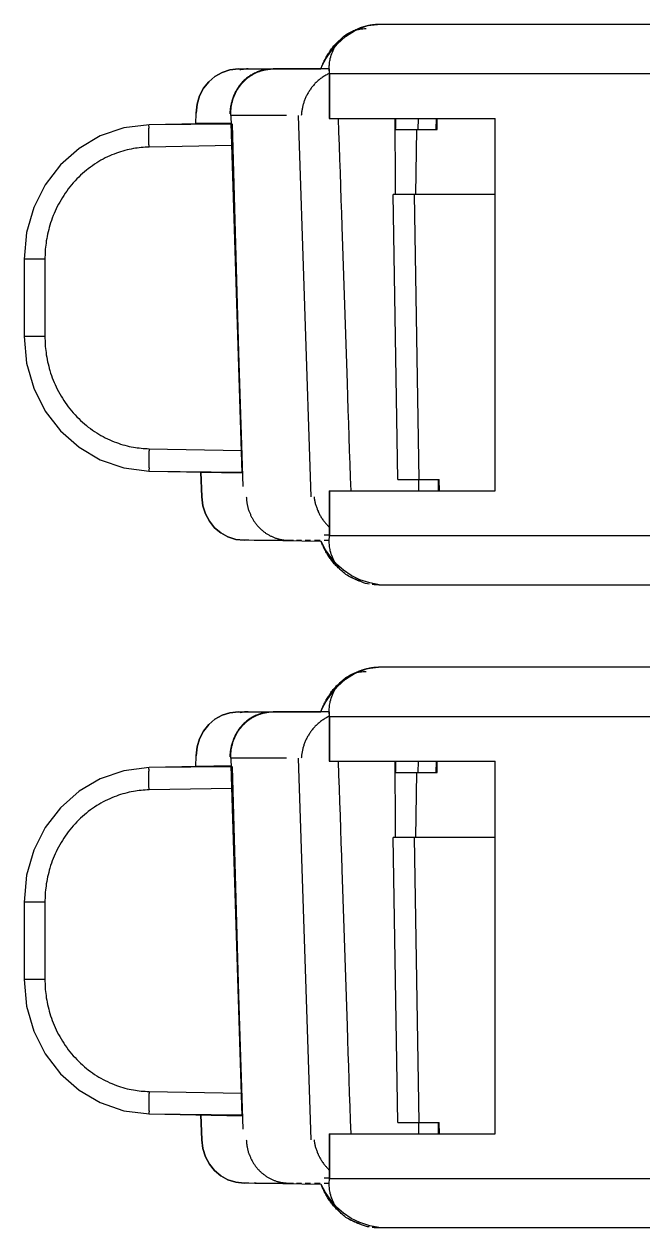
# Model space of a CAD drawing. Header units: metres. Extents: x 0 to 3575, y 0 to 842.
# Drawn here: x 240.24 to 248.7, y 284.52 to 300.96 of the extents above; entities that cross this region are included whole.
import ezdxf

# ---------------------------------------------------------------- set-up
doc = ezdxf.new("R2010")
doc.units = ezdxf.units.M
doc.layers.add('SCHEMATICS', color=7, linetype='Continuous')

msp = doc.modelspace()

# ---------------------------------------------------------------- linework, layer by layer
at = {"layer": 'SCHEMATICS', "color": 7}
for p, q in [((245.115, 300.964), (301.421, 300.964)), ((245.115, 300.964), (301.421, 300.964)), ((243.168, 300.35), (244.296, 300.35)), ((244.409, 300.35), (243.642, 300.35)), ((244.412, 300.288), (244.409, 300.356)), ((244.409, 300.352), (244.409, 299.675)), ((244.412, 300.288), (244.412, 299.675)), ((244.412, 300.288), (256, 300.288)), ((242.587, 299.601), (242.59, 299.748)), ((242.587, 299.601), (242.59, 299.748)), ((243.064, 299.716), (243.228, 294.647)), ((243.827, 299.716), (243.064, 299.716)), ((244.16, 294.504), (243.988, 299.716)), ((243.068, 299.61), (241.947, 299.589)), ((243.087, 299.598), (241.947, 299.589)), ((242.592, 299.603), (242.587, 299.601)), ((243.068, 299.61), (242.592, 299.603)), ((243.221, 294.833), (243.068, 299.61)), ((243.221, 294.843), (243.087, 299.598)), ((244.409, 299.675), (246.675, 299.675)), ((245.317, 299.522), (245.882, 299.522)), ((245.592, 298.634), (245.607, 299.522)), ((245.625, 299.522), (245.627, 299.675)), ((245.87, 299.522), (245.873, 299.675)), ((245.882, 299.522), (245.883, 299.675)), ((246.675, 294.586), (246.675, 299.675)), ((243.076, 299.303), (241.947, 299.282)), ((245.345, 294.74), (245.283, 298.634)), ((246.675, 298.634), (245.283, 298.634)), ((245.638, 294.74), (245.576, 298.634)), ((240.239, 297.75), (240.239, 296.695)), ((240.239, 297.75), (240.239, 296.695)), ((240.524, 297.75), (240.239, 297.75)), ((240.524, 297.75), (240.524, 296.695)), ((240.524, 296.695), (240.239, 296.695)), ((241.947, 295.162), (243.212, 295.139)), ((241.947, 294.857), (243.221, 294.843)), ((241.947, 294.857), (243.221, 294.833)), ((242.667, 294.504), (242.656, 294.843)), ((242.656, 294.843), (243.221, 294.833)), ((242.656, 294.843), (242.667, 294.504)), ((244.409, 294.586), (244.409, 293.972)), ((244.409, 294.586), (246.675, 294.586)), ((244.412, 294.586), (244.412, 293.972)), ((245.345, 294.74), (245.913, 294.74)), ((245.627, 294.74), (245.63, 294.586)), ((245.904, 294.586), (245.902, 294.74)), ((245.916, 294.586), (245.913, 294.74)), ((244.409, 293.979), (244.342, 293.979)), ((244.409, 293.905), (244.412, 293.972)), ((256, 293.972), (244.412, 293.972)), ((244.301, 293.895), (243.245, 293.911)), ((243.311, 293.911), (243.245, 293.911)), ((243.394, 293.911), (243.919, 293.911)), ((243.964, 293.911), (244.032, 293.911)), ((244.079, 293.911), (244.154, 293.911)), ((244.206, 293.911), (244.285, 293.911)), ((244.34, 293.911), (244.409, 293.911)), ((301.421, 293.298), (245.115, 293.298)), ((301.421, 293.298), (245.115, 293.298)), ((245.115, 292.18), (301.421, 292.18)), ((245.115, 292.18), (301.421, 292.18)), ((243.168, 291.567), (244.296, 291.567)), ((244.409, 291.567), (243.642, 291.567)), ((244.412, 291.505), (244.409, 291.572)), ((244.409, 291.568), (244.409, 290.891)), ((244.412, 291.505), (244.412, 290.891)), ((244.412, 291.505), (256, 291.505)), ((242.587, 290.818), (242.59, 290.966)), ((242.587, 290.818), (242.59, 290.966)), ((243.068, 290.827), (241.947, 290.806)), ((243.087, 290.815), (241.947, 290.806)), ((242.592, 290.818), (242.587, 290.818)), ((243.068, 290.827), (242.592, 290.818)), ((243.064, 290.932), (243.228, 285.864)), ((243.827, 290.932), (243.064, 290.932)), ((243.221, 286.049), (243.068, 290.827)), ((243.221, 286.06), (243.087, 290.815)), ((244.16, 285.721), (243.988, 290.932)), ((244.409, 290.891), (246.675, 290.891)), ((245.625, 290.739), (245.627, 290.891)), ((245.87, 290.739), (245.873, 290.891)), ((245.882, 290.739), (245.883, 290.891)), ((246.675, 285.803), (246.675, 290.891)), ((245.317, 290.739), (245.882, 290.739)), ((245.592, 289.849), (245.607, 290.739)), ((243.076, 290.52), (241.947, 290.5)), ((245.345, 285.956), (245.283, 289.849)), ((246.675, 289.849), (245.283, 289.849)), ((245.638, 285.956), (245.576, 289.849)), ((240.239, 288.967), (240.239, 287.912)), ((240.239, 288.967), (240.239, 287.912)), ((240.524, 288.967), (240.239, 288.967)), ((240.524, 288.967), (240.524, 287.912)), ((240.524, 287.912), (240.239, 287.912)), ((241.947, 286.38), (243.212, 286.356)), ((241.947, 286.073), (243.221, 286.06)), ((241.947, 286.073), (243.221, 286.049)), ((242.667, 285.72), (242.656, 286.059)), ((242.656, 286.059), (243.221, 286.049)), ((242.656, 286.059), (242.667, 285.72)), ((245.345, 285.956), (245.913, 285.956)), ((245.627, 285.956), (245.63, 285.803)), ((245.904, 285.803), (245.902, 285.956)), ((245.916, 285.803), (245.913, 285.956)), ((244.409, 285.803), (244.409, 285.188)), ((244.409, 285.803), (246.675, 285.803)), ((244.412, 285.803), (244.412, 285.188)), ((244.301, 285.111), (243.245, 285.128)), ((243.311, 285.128), (243.245, 285.128)), ((243.394, 285.128), (243.919, 285.128)), ((243.964, 285.128), (244.032, 285.128)), ((244.079, 285.128), (244.154, 285.128)), ((244.206, 285.128), (244.285, 285.128)), ((244.34, 285.128), (244.409, 285.128)), ((244.409, 285.195), (244.342, 285.195)), ((244.409, 285.122), (244.412, 285.188)), ((256, 285.188), (244.412, 285.188)), ((301.421, 284.516), (245.115, 284.516)), ((301.421, 284.516), (245.115, 284.516))]:
    msp.add_line(p, q, dxfattribs=at)
for points in [[(244.296, 300.35), (244.318, 300.405), (244.362, 300.488), (244.43, 300.588), (244.52, 300.695), (244.633, 300.796), (244.77, 300.882), (244.93, 300.942), (245.115, 300.964)], [(244.605, 300.793), (244.621, 300.806), (244.638, 300.818), (244.655, 300.829), (244.673, 300.84), (244.692, 300.849), (244.71, 300.858), (244.729, 300.867), (244.749, 300.874)], [(244.728, 300.867), (244.743, 300.874), (244.758, 300.882), (244.774, 300.889), (244.789, 300.896), (244.805, 300.903), (244.82, 300.909), (244.835, 300.915), (244.851, 300.921)], [(244.749, 300.874), (244.768, 300.88), (244.788, 300.886), (244.808, 300.891), (244.829, 300.895), (244.849, 300.898), (244.87, 300.9), (244.891, 300.901), (244.912, 300.902)], [(244.851, 300.921), (244.859, 300.923), (244.868, 300.925), (244.876, 300.928), (244.884, 300.93), (244.892, 300.932), (244.9, 300.935), (244.908, 300.937), (244.916, 300.939)], [(244.916, 300.939), (244.924, 300.941), (244.932, 300.943), (244.941, 300.945), (244.949, 300.947), (244.957, 300.948), (244.965, 300.95), (244.973, 300.952), (244.982, 300.954)], [(244.982, 300.954), (244.99, 300.955), (244.999, 300.955), (245.007, 300.956), (245.015, 300.957), (245.023, 300.958), (245.031, 300.959), (245.039, 300.96), (245.048, 300.961)], [(245.048, 300.961), (245.056, 300.961), (245.064, 300.962), (245.073, 300.963), (245.081, 300.963), (245.089, 300.963), (245.098, 300.963), (245.106, 300.964), (245.115, 300.964)], [(244.422, 300.599), (244.432, 300.613), (244.442, 300.626), (244.452, 300.64), (244.463, 300.653), (244.474, 300.666), (244.486, 300.679), (244.498, 300.692), (244.51, 300.704)], [(244.494, 300.665), (244.505, 300.683), (244.517, 300.7), (244.53, 300.717), (244.544, 300.733), (244.558, 300.749), (244.573, 300.764), (244.589, 300.779), (244.605, 300.793)], [(244.51, 300.704), (244.519, 300.713), (244.528, 300.721), (244.536, 300.73), (244.545, 300.738), (244.554, 300.746), (244.563, 300.754), (244.572, 300.762), (244.581, 300.77)], [(244.349, 300.48), (244.353, 300.487), (244.357, 300.495), (244.361, 300.503), (244.365, 300.51), (244.369, 300.518), (244.373, 300.525), (244.378, 300.533), (244.382, 300.541)], [(244.382, 300.541), (244.387, 300.548), (244.392, 300.555), (244.397, 300.562), (244.402, 300.57), (244.407, 300.577), (244.412, 300.584), (244.417, 300.592), (244.422, 300.599)], [(244.424, 300.494), (244.43, 300.516), (244.436, 300.538), (244.444, 300.56), (244.452, 300.582), (244.461, 300.603), (244.471, 300.624), (244.482, 300.645), (244.494, 300.665)], [(242.59, 299.748), (242.603, 299.87), (242.637, 299.984), (242.691, 300.086), (242.762, 300.175), (242.847, 300.248), (242.945, 300.303), (243.053, 300.338), (243.168, 300.35)], [(243.168, 300.35), (243.053, 300.338), (242.945, 300.303), (242.847, 300.248), (242.762, 300.175), (242.691, 300.086), (242.637, 299.984), (242.603, 299.87), (242.59, 299.748)], [(243.244, 300.347), (243.238, 300.346), (243.231, 300.345), (243.224, 300.344), (243.217, 300.343), (243.21, 300.342), (243.203, 300.341), (243.196, 300.34), (243.189, 300.339)], [(243.3, 300.35), (243.293, 300.35), (243.286, 300.35), (243.279, 300.35), (243.272, 300.349), (243.265, 300.349), (243.258, 300.348), (243.251, 300.348), (243.244, 300.347)], [(243.517, 300.336), (243.522, 300.337), (243.527, 300.338), (243.532, 300.339), (243.537, 300.34), (243.543, 300.341), (243.548, 300.341), (243.553, 300.342), (243.558, 300.343)], [(243.576, 300.347), (243.569, 300.346), (243.562, 300.345), (243.555, 300.344), (243.548, 300.343), (243.542, 300.342), (243.535, 300.341), (243.528, 300.34), (243.521, 300.339)], [(243.558, 300.343), (243.568, 300.345), (243.577, 300.346), (243.586, 300.347), (243.595, 300.348), (243.605, 300.349), (243.614, 300.35), (243.624, 300.35), (243.633, 300.35)], [(244.296, 300.35), (244.299, 300.359), (244.301, 300.367), (244.304, 300.375), (244.307, 300.383), (244.31, 300.391), (244.313, 300.399), (244.316, 300.408), (244.32, 300.416)], [(244.32, 300.416), (244.323, 300.424), (244.327, 300.432), (244.33, 300.44), (244.334, 300.448), (244.338, 300.456), (244.341, 300.464), (244.345, 300.472), (244.349, 300.48)], [(244.409, 300.356), (244.409, 300.373), (244.41, 300.391), (244.411, 300.408), (244.412, 300.425), (244.414, 300.443), (244.417, 300.46), (244.42, 300.477), (244.424, 300.494)], [(243.197, 300.13), (243.204, 300.139), (243.211, 300.147), (243.218, 300.155), (243.225, 300.163), (243.233, 300.171), (243.241, 300.179), (243.249, 300.186), (243.256, 300.194)], [(243.314, 300.249), (243.303, 300.241), (243.291, 300.232), (243.28, 300.223), (243.269, 300.214), (243.259, 300.205), (243.248, 300.195), (243.237, 300.185), (243.226, 300.175)], [(243.256, 300.194), (243.264, 300.202), (243.272, 300.209), (243.28, 300.216), (243.289, 300.223), (243.297, 300.23), (243.306, 300.236), (243.315, 300.243), (243.324, 300.249)], [(243.413, 300.304), (243.401, 300.298), (243.388, 300.292), (243.375, 300.286), (243.362, 300.279), (243.35, 300.272), (243.338, 300.264), (243.326, 300.257), (243.314, 300.249)], [(243.324, 300.249), (243.333, 300.255), (243.341, 300.261), (243.35, 300.266), (243.359, 300.272), (243.369, 300.277), (243.378, 300.282), (243.388, 300.287), (243.397, 300.292)], [(243.397, 300.292), (243.407, 300.297), (243.416, 300.301), (243.426, 300.306), (243.436, 300.31), (243.446, 300.314), (243.455, 300.317), (243.465, 300.321), (243.474, 300.324)], [(243.521, 300.339), (243.507, 300.336), (243.494, 300.332), (243.48, 300.329), (243.467, 300.325), (243.453, 300.32), (243.44, 300.315), (243.427, 300.31), (243.413, 300.304)], [(243.474, 300.324), (243.48, 300.326), (243.486, 300.328), (243.491, 300.329), (243.497, 300.331), (243.502, 300.332), (243.507, 300.334), (243.512, 300.335), (243.517, 300.336)], [(244.303, 300.226), (244.292, 300.218), (244.281, 300.21), (244.271, 300.201), (244.26, 300.192), (244.25, 300.183), (244.239, 300.173), (244.229, 300.164), (244.219, 300.154)], [(244.4, 300.286), (244.387, 300.279), (244.375, 300.272), (244.362, 300.265), (244.35, 300.258), (244.338, 300.25), (244.326, 300.243), (244.314, 300.234), (244.303, 300.226)], [(244.409, 300.289), (244.408, 300.288), (244.407, 300.288), (244.405, 300.287), (244.404, 300.287), (244.403, 300.287), (244.402, 300.287), (244.401, 300.286), (244.4, 300.286)], [(243.155, 300.083), (243.147, 300.071), (243.14, 300.058), (243.132, 300.045), (243.125, 300.032), (243.119, 300.019), (243.113, 300.006), (243.107, 299.993), (243.101, 299.979)], [(243.109, 299.977), (243.114, 299.988), (243.118, 299.998), (243.123, 300.008), (243.127, 300.018), (243.132, 300.028), (243.137, 300.037), (243.142, 300.047), (243.147, 300.056)], [(243.147, 300.056), (243.153, 300.066), (243.159, 300.076), (243.165, 300.085), (243.171, 300.094), (243.177, 300.103), (243.184, 300.112), (243.19, 300.121), (243.197, 300.13)], [(243.226, 300.175), (243.217, 300.165), (243.208, 300.154), (243.198, 300.142), (243.189, 300.131), (243.18, 300.119), (243.171, 300.107), (243.163, 300.095), (243.155, 300.083)], [(244.154, 300.075), (244.147, 300.065), (244.14, 300.055), (244.133, 300.044), (244.127, 300.033), (244.12, 300.022), (244.114, 300.011), (244.107, 300), (244.101, 299.989)], [(244.219, 300.154), (244.211, 300.145), (244.202, 300.136), (244.194, 300.126), (244.186, 300.116), (244.178, 300.106), (244.169, 300.096), (244.162, 300.086), (244.154, 300.075)], [(243.068, 299.865), (243.066, 299.857), (243.064, 299.85), (243.062, 299.842), (243.061, 299.834), (243.06, 299.827), (243.058, 299.819), (243.057, 299.811), (243.057, 299.803)], [(243.067, 299.804), (243.068, 299.816), (243.069, 299.827), (243.071, 299.838), (243.073, 299.849), (243.075, 299.86), (243.077, 299.871), (243.08, 299.882), (243.082, 299.892)], [(243.101, 299.979), (243.096, 299.965), (243.091, 299.951), (243.086, 299.937), (243.082, 299.923), (243.077, 299.909), (243.074, 299.894), (243.07, 299.88), (243.068, 299.865)], [(243.082, 299.892), (243.085, 299.903), (243.088, 299.914), (243.091, 299.925), (243.094, 299.935), (243.098, 299.946), (243.102, 299.957), (243.105, 299.967), (243.109, 299.977)], [(244.064, 299.899), (244.06, 299.888), (244.056, 299.877), (244.052, 299.865), (244.049, 299.854), (244.047, 299.842), (244.044, 299.831), (244.042, 299.819), (244.04, 299.807)], [(244.101, 299.989), (244.096, 299.978), (244.091, 299.968), (244.086, 299.957), (244.081, 299.945), (244.076, 299.934), (244.072, 299.922), (244.068, 299.911), (244.064, 299.899)], [(243.057, 299.803), (243.055, 299.795), (243.054, 299.787), (243.054, 299.778), (243.053, 299.77), (243.052, 299.762), (243.052, 299.753), (243.052, 299.745), (243.052, 299.736)], [(243.064, 299.716), (243.063, 299.727), (243.063, 299.738), (243.063, 299.749), (243.064, 299.76), (243.064, 299.771), (243.065, 299.782), (243.065, 299.793), (243.067, 299.804)], [(244.04, 299.807), (244.038, 299.796), (244.036, 299.785), (244.034, 299.774), (244.032, 299.762), (244.031, 299.751), (244.03, 299.739), (244.028, 299.728), (244.027, 299.716)], [(241.947, 299.589), (241.601, 299.547), (241.28, 299.436), (240.99, 299.265), (240.737, 299.04), (240.529, 298.769), (240.372, 298.459), (240.273, 298.117), (240.239, 297.75)], [(241.947, 299.589), (241.601, 299.547), (241.28, 299.436), (240.99, 299.265), (240.737, 299.04), (240.529, 298.769), (240.372, 298.459), (240.273, 298.117), (240.239, 297.75)], [(241.945, 299.574), (241.944, 299.577), (241.944, 299.58), (241.943, 299.582), (241.943, 299.584), (241.944, 299.586), (241.944, 299.588), (241.945, 299.589), (241.947, 299.589)], [(241.945, 299.464), (241.944, 299.472), (241.944, 299.481), (241.944, 299.49), (241.944, 299.498), (241.944, 299.507), (241.944, 299.515), (241.944, 299.523), (241.945, 299.531)], [(241.945, 299.531), (241.946, 299.536), (241.946, 299.541), (241.947, 299.545), (241.947, 299.55), (241.947, 299.555), (241.947, 299.561), (241.946, 299.567), (241.945, 299.574)], [(244.587, 298.194), (244.58, 298.379), (244.573, 298.564), (244.567, 298.749), (244.561, 298.934), (244.554, 299.12), (244.548, 299.305), (244.542, 299.49), (244.536, 299.675)], [(245.31, 299.522), (245.31, 299.542), (245.31, 299.561), (245.31, 299.58), (245.31, 299.599), (245.309, 299.618), (245.309, 299.638), (245.309, 299.657), (245.309, 299.675)], [(245.31, 299.492), (245.31, 299.496), (245.31, 299.5), (245.31, 299.503), (245.31, 299.507), (245.31, 299.511), (245.31, 299.515), (245.31, 299.518), (245.31, 299.522)], [(245.317, 299.522), (245.318, 299.542), (245.318, 299.561), (245.319, 299.58), (245.319, 299.599), (245.32, 299.618), (245.32, 299.638), (245.32, 299.657), (245.32, 299.675)], [(241.945, 299.378), (241.945, 299.389), (241.945, 299.399), (241.945, 299.409), (241.945, 299.42), (241.945, 299.43), (241.945, 299.441), (241.945, 299.452), (241.945, 299.464)], [(241.947, 299.282), (241.947, 299.294), (241.947, 299.306), (241.946, 299.318), (241.946, 299.33), (241.946, 299.342), (241.945, 299.354), (241.945, 299.366), (241.945, 299.378)], [(245.315, 298.634), (245.315, 298.741), (245.315, 298.848), (245.314, 298.955), (245.313, 299.063), (245.313, 299.17), (245.312, 299.277), (245.311, 299.385), (245.31, 299.492)], [(241.5, 299.2), (241.47, 299.188), (241.439, 299.176), (241.409, 299.163), (241.379, 299.149), (241.349, 299.134), (241.32, 299.119), (241.29, 299.103), (241.261, 299.087)], [(241.733, 299.262), (241.704, 299.256), (241.675, 299.25), (241.646, 299.244), (241.617, 299.236), (241.587, 299.228), (241.558, 299.219), (241.529, 299.21), (241.5, 299.2)], [(241.947, 299.282), (241.92, 299.282), (241.893, 299.281), (241.866, 299.279), (241.84, 299.276), (241.813, 299.274), (241.786, 299.27), (241.76, 299.266), (241.733, 299.262)], [(241.261, 299.087), (241.232, 299.068), (241.203, 299.049), (241.174, 299.029), (241.145, 299.009), (241.117, 298.988), (241.09, 298.966), (241.063, 298.944), (241.037, 298.922)], [(241.037, 298.922), (241.011, 298.897), (240.985, 298.872), (240.96, 298.847), (240.935, 298.821), (240.911, 298.794), (240.888, 298.767), (240.865, 298.739), (240.843, 298.711)], [(240.843, 298.711), (240.822, 298.682), (240.802, 298.653), (240.782, 298.623), (240.763, 298.593), (240.744, 298.563), (240.726, 298.532), (240.709, 298.501), (240.693, 298.47)], [(240.693, 298.47), (240.678, 298.439), (240.664, 298.408), (240.65, 298.377), (240.637, 298.346), (240.625, 298.314), (240.613, 298.282), (240.602, 298.249), (240.592, 298.217)], [(240.592, 298.217), (240.583, 298.186), (240.575, 298.156), (240.567, 298.125), (240.56, 298.094), (240.554, 298.063), (240.548, 298.032), (240.543, 298.001), (240.539, 297.97)], [(244.658, 296.058), (244.648, 296.325), (244.639, 296.592), (244.63, 296.859), (244.622, 297.126), (244.613, 297.393), (244.604, 297.66), (244.595, 297.927), (244.587, 298.194)], [(240.539, 297.97), (240.535, 297.943), (240.532, 297.915), (240.529, 297.888), (240.527, 297.86), (240.526, 297.833), (240.525, 297.805), (240.524, 297.778), (240.524, 297.75)], [(240.239, 296.695), (240.273, 296.329), (240.372, 295.987), (240.529, 295.677), (240.737, 295.406), (240.99, 295.181), (241.28, 295.01), (241.601, 294.899), (241.947, 294.857)], [(240.239, 296.695), (240.273, 296.329), (240.372, 295.987), (240.529, 295.677), (240.737, 295.406), (240.99, 295.181), (241.28, 295.01), (241.601, 294.899), (241.947, 294.857)], [(240.524, 296.695), (240.524, 296.667), (240.525, 296.64), (240.526, 296.612), (240.527, 296.585), (240.529, 296.557), (240.532, 296.53), (240.535, 296.502), (240.539, 296.475)], [(240.539, 296.475), (240.543, 296.443), (240.548, 296.412), (240.554, 296.381), (240.56, 296.35), (240.567, 296.32), (240.575, 296.289), (240.583, 296.259), (240.592, 296.229)], [(240.592, 296.229), (240.602, 296.196), (240.613, 296.164), (240.625, 296.131), (240.637, 296.099), (240.65, 296.068), (240.664, 296.037), (240.678, 296.006), (240.693, 295.975)], [(240.693, 295.975), (240.709, 295.943), (240.726, 295.912), (240.744, 295.882), (240.763, 295.851), (240.782, 295.821), (240.802, 295.792), (240.822, 295.763), (240.843, 295.734)], [(244.707, 294.586), (244.7, 294.77), (244.694, 294.954), (244.688, 295.138), (244.682, 295.322), (244.676, 295.506), (244.67, 295.69), (244.664, 295.874), (244.658, 296.058)], [(240.843, 295.734), (240.865, 295.706), (240.888, 295.678), (240.911, 295.651), (240.935, 295.625), (240.96, 295.599), (240.985, 295.574), (241.011, 295.549), (241.037, 295.525)], [(241.037, 295.525), (241.063, 295.502), (241.09, 295.479), (241.117, 295.458), (241.145, 295.437), (241.174, 295.416), (241.203, 295.397), (241.232, 295.377), (241.261, 295.359)], [(241.261, 295.359), (241.29, 295.343), (241.32, 295.327), (241.349, 295.312), (241.379, 295.297), (241.409, 295.283), (241.439, 295.27), (241.47, 295.258), (241.5, 295.246)], [(241.5, 295.246), (241.529, 295.236), (241.558, 295.226), (241.587, 295.217), (241.617, 295.209), (241.646, 295.201), (241.675, 295.194), (241.704, 295.188), (241.733, 295.182)], [(241.733, 295.182), (241.76, 295.178), (241.786, 295.175), (241.813, 295.172), (241.84, 295.169), (241.866, 295.166), (241.893, 295.165), (241.92, 295.163), (241.947, 295.162)], [(241.947, 295.162), (241.947, 295.15), (241.947, 295.138), (241.946, 295.126), (241.946, 295.115), (241.946, 295.103), (241.945, 295.091), (241.945, 295.079), (241.945, 295.068)], [(241.945, 294.982), (241.944, 294.974), (241.944, 294.965), (241.944, 294.956), (241.944, 294.947), (241.944, 294.938), (241.944, 294.93), (241.944, 294.922), (241.945, 294.914)], [(241.945, 295.068), (241.945, 295.057), (241.945, 295.046), (241.945, 295.036), (241.945, 295.025), (241.945, 295.015), (241.945, 295.004), (241.945, 294.993), (241.945, 294.982)], [(241.945, 294.914), (241.946, 294.91), (241.946, 294.905), (241.947, 294.9), (241.947, 294.895), (241.947, 294.89), (241.947, 294.885), (241.946, 294.878), (241.945, 294.872)], [(241.945, 294.872), (241.944, 294.869), (241.944, 294.866), (241.943, 294.864), (241.943, 294.861), (241.944, 294.86), (241.944, 294.858), (241.945, 294.857), (241.947, 294.857)], [(243.245, 293.911), (243.131, 293.923), (243.025, 293.957), (242.928, 294.011), (242.843, 294.083), (242.772, 294.171), (242.718, 294.272), (242.682, 294.383), (242.667, 294.504)], [(242.667, 294.504), (242.682, 294.383), (242.718, 294.272), (242.772, 294.171), (242.843, 294.083), (242.928, 294.011), (243.025, 293.957), (243.131, 293.923), (243.245, 293.911)], [(243.276, 294.504), (243.277, 294.493), (243.277, 294.482), (243.278, 294.472), (243.279, 294.461), (243.28, 294.45), (243.281, 294.44), (243.283, 294.429), (243.285, 294.419)], [(244.202, 294.504), (244.204, 294.492), (244.205, 294.48), (244.207, 294.468), (244.209, 294.457), (244.212, 294.445), (244.214, 294.434), (244.216, 294.423), (244.219, 294.412)], [(243.285, 294.419), (243.287, 294.408), (243.289, 294.397), (243.292, 294.387), (243.294, 294.376), (243.296, 294.366), (243.299, 294.356), (243.301, 294.346), (243.303, 294.336)], [(243.303, 294.336), (243.307, 294.325), (243.311, 294.315), (243.315, 294.305), (243.319, 294.295), (243.323, 294.285), (243.327, 294.275), (243.331, 294.266), (243.335, 294.256)], [(243.335, 294.256), (243.34, 294.246), (243.344, 294.236), (243.349, 294.227), (243.354, 294.218), (243.359, 294.209), (243.364, 294.2), (243.37, 294.191), (243.375, 294.182)], [(244.219, 294.412), (244.222, 294.4), (244.226, 294.389), (244.23, 294.377), (244.234, 294.366), (244.238, 294.354), (244.242, 294.343), (244.246, 294.332), (244.251, 294.321)], [(244.251, 294.321), (244.256, 294.31), (244.26, 294.299), (244.265, 294.287), (244.271, 294.276), (244.276, 294.265), (244.282, 294.255), (244.288, 294.244), (244.295, 294.234)], [(243.375, 294.182), (243.381, 294.173), (243.386, 294.164), (243.392, 294.156), (243.398, 294.147), (243.405, 294.139), (243.411, 294.131), (243.418, 294.122), (243.424, 294.114)], [(243.424, 294.114), (243.431, 294.106), (243.438, 294.099), (243.445, 294.091), (243.453, 294.084), (243.46, 294.076), (243.468, 294.069), (243.475, 294.061), (243.483, 294.054)], [(244.295, 294.234), (244.301, 294.223), (244.308, 294.213), (244.314, 294.203), (244.322, 294.192), (244.329, 294.182), (244.336, 294.172), (244.344, 294.163), (244.352, 294.153)], [(244.352, 294.153), (244.359, 294.145), (244.365, 294.137), (244.372, 294.13), (244.379, 294.122), (244.386, 294.114), (244.393, 294.107), (244.4, 294.1), (244.408, 294.093)], [(243.483, 294.054), (243.492, 294.047), (243.5, 294.041), (243.508, 294.034), (243.516, 294.028), (243.524, 294.022), (243.532, 294.016), (243.54, 294.01), (243.548, 294.005)], [(243.548, 294.005), (243.557, 293.999), (243.566, 293.994), (243.575, 293.988), (243.584, 293.983), (243.593, 293.978), (243.602, 293.973), (243.611, 293.969), (243.62, 293.965)], [(243.62, 293.965), (243.629, 293.961), (243.638, 293.956), (243.648, 293.952), (243.657, 293.948), (243.667, 293.944), (243.677, 293.941), (243.686, 293.938), (243.696, 293.935)], [(243.696, 293.935), (243.706, 293.932), (243.715, 293.93), (243.725, 293.927), (243.735, 293.925), (243.745, 293.923), (243.755, 293.921), (243.765, 293.919), (243.775, 293.917)], [(243.384, 293.914), (243.388, 293.914), (243.392, 293.913), (243.396, 293.913), (243.399, 293.913), (243.403, 293.913), (243.407, 293.913), (243.41, 293.912), (243.414, 293.912)], [(243.414, 293.912), (243.418, 293.912), (243.422, 293.912), (243.426, 293.912), (243.429, 293.912), (243.433, 293.911), (243.437, 293.911), (243.441, 293.911), (243.444, 293.911)], [(243.775, 293.917), (243.785, 293.916), (243.795, 293.914), (243.805, 293.913), (243.815, 293.913), (243.825, 293.912), (243.834, 293.911), (243.844, 293.911), (243.854, 293.911)], [(245.115, 293.298), (244.963, 293.328), (244.828, 293.372), (244.708, 293.43), (244.602, 293.501), (244.51, 293.584), (244.429, 293.678), (244.36, 293.782), (244.301, 293.895)], [(244.341, 293.796), (244.336, 293.808), (244.33, 293.82), (244.325, 293.833), (244.319, 293.845), (244.314, 293.857), (244.309, 293.87), (244.305, 293.882), (244.301, 293.895)], [(244.405, 293.688), (244.396, 293.701), (244.387, 293.714), (244.379, 293.728), (244.371, 293.741), (244.363, 293.755), (244.356, 293.769), (244.348, 293.783), (244.341, 293.796)], [(244.424, 293.768), (244.42, 293.785), (244.417, 293.802), (244.414, 293.819), (244.412, 293.836), (244.411, 293.853), (244.41, 293.871), (244.409, 293.888), (244.409, 293.905)], [(244.494, 293.597), (244.482, 293.617), (244.471, 293.637), (244.461, 293.658), (244.452, 293.679), (244.444, 293.701), (244.436, 293.723), (244.43, 293.745), (244.424, 293.768)], [(244.478, 293.591), (244.468, 293.603), (244.458, 293.615), (244.449, 293.627), (244.439, 293.639), (244.431, 293.651), (244.422, 293.663), (244.413, 293.676), (244.405, 293.688)], [(244.605, 293.469), (244.589, 293.483), (244.573, 293.498), (244.558, 293.513), (244.544, 293.529), (244.53, 293.545), (244.517, 293.562), (244.505, 293.579), (244.494, 293.597)], [(244.565, 293.505), (244.554, 293.515), (244.543, 293.525), (244.532, 293.536), (244.521, 293.546), (244.51, 293.557), (244.499, 293.568), (244.488, 293.58), (244.478, 293.591)], [(244.582, 293.49), (244.58, 293.492), (244.578, 293.494), (244.576, 293.496), (244.574, 293.498), (244.571, 293.5), (244.569, 293.502), (244.567, 293.504), (244.565, 293.505)], [(244.749, 293.386), (244.729, 293.394), (244.71, 293.402), (244.692, 293.411), (244.673, 293.421), (244.655, 293.432), (244.638, 293.444), (244.621, 293.456), (244.605, 293.469)], [(244.769, 293.375), (244.76, 293.379), (244.751, 293.383), (244.742, 293.387), (244.733, 293.391), (244.725, 293.396), (244.716, 293.4), (244.708, 293.405), (244.7, 293.409)], [(244.954, 293.313), (244.931, 293.315), (244.906, 293.322), (244.878, 293.331), (244.85, 293.343), (244.822, 293.355), (244.795, 293.368), (244.77, 293.378), (244.749, 293.386)], [(244.823, 293.351), (244.816, 293.354), (244.809, 293.357), (244.802, 293.36), (244.796, 293.363), (244.789, 293.366), (244.782, 293.369), (244.775, 293.372), (244.769, 293.375)], [(245.115, 293.298), (245.1, 293.299), (245.085, 293.299), (245.071, 293.3), (245.056, 293.3), (245.041, 293.302), (245.027, 293.303), (245.012, 293.305), (244.998, 293.306)], [(244.296, 291.567), (244.318, 291.622), (244.362, 291.705), (244.43, 291.805), (244.52, 291.912), (244.633, 292.013), (244.77, 292.099), (244.93, 292.158), (245.115, 292.18)], [(244.728, 292.084), (244.743, 292.091), (244.758, 292.099), (244.774, 292.106), (244.789, 292.113), (244.805, 292.119), (244.82, 292.126), (244.835, 292.131), (244.851, 292.137)], [(244.749, 292.091), (244.768, 292.097), (244.788, 292.103), (244.808, 292.108), (244.829, 292.112), (244.849, 292.115), (244.87, 292.117), (244.891, 292.118), (244.912, 292.119)], [(244.851, 292.137), (244.859, 292.139), (244.868, 292.142), (244.876, 292.144), (244.884, 292.147), (244.892, 292.149), (244.9, 292.151), (244.908, 292.153), (244.916, 292.155)], [(244.916, 292.155), (244.924, 292.157), (244.932, 292.159), (244.941, 292.161), (244.949, 292.163), (244.957, 292.165), (244.965, 292.167), (244.973, 292.168), (244.982, 292.17)], [(244.982, 292.17), (244.99, 292.171), (244.999, 292.172), (245.007, 292.173), (245.015, 292.174), (245.023, 292.175), (245.031, 292.176), (245.039, 292.177), (245.048, 292.178)], [(245.048, 292.178), (245.056, 292.178), (245.064, 292.179), (245.073, 292.179), (245.081, 292.179), (245.089, 292.18), (245.098, 292.18), (245.106, 292.18), (245.115, 292.18)], [(244.494, 291.881), (244.505, 291.899), (244.517, 291.916), (244.53, 291.933), (244.544, 291.95), (244.558, 291.966), (244.573, 291.981), (244.589, 291.996), (244.605, 292.01)], [(244.51, 291.921), (244.519, 291.93), (244.528, 291.938), (244.536, 291.946), (244.545, 291.955), (244.554, 291.963), (244.563, 291.97), (244.572, 291.978), (244.581, 291.986)], [(244.605, 292.01), (244.621, 292.023), (244.638, 292.034), (244.655, 292.046), (244.673, 292.056), (244.692, 292.066), (244.71, 292.075), (244.729, 292.084), (244.749, 292.091)], [(244.382, 291.757), (244.387, 291.764), (244.392, 291.772), (244.397, 291.779), (244.402, 291.787), (244.407, 291.794), (244.412, 291.801), (244.417, 291.808), (244.422, 291.815)], [(244.422, 291.815), (244.432, 291.829), (244.442, 291.843), (244.452, 291.857), (244.463, 291.87), (244.474, 291.883), (244.486, 291.896), (244.498, 291.909), (244.51, 291.921)], [(244.424, 291.71), (244.43, 291.733), (244.436, 291.755), (244.444, 291.777), (244.452, 291.799), (244.461, 291.82), (244.471, 291.841), (244.482, 291.861), (244.494, 291.881)], [(244.296, 291.567), (244.299, 291.575), (244.301, 291.584), (244.304, 291.592), (244.307, 291.6), (244.31, 291.608), (244.313, 291.616), (244.316, 291.625), (244.32, 291.633)], [(244.32, 291.633), (244.323, 291.641), (244.327, 291.649), (244.33, 291.657), (244.334, 291.665), (244.338, 291.673), (244.341, 291.681), (244.345, 291.689), (244.349, 291.696)], [(244.349, 291.696), (244.353, 291.704), (244.357, 291.712), (244.361, 291.719), (244.365, 291.727), (244.369, 291.735), (244.373, 291.742), (244.378, 291.75), (244.382, 291.757)], [(244.409, 291.572), (244.409, 291.59), (244.41, 291.607), (244.411, 291.625), (244.412, 291.642), (244.414, 291.66), (244.417, 291.677), (244.42, 291.694), (244.424, 291.71)], [(242.59, 290.966), (242.603, 291.087), (242.637, 291.2), (242.691, 291.303), (242.762, 291.392), (242.847, 291.465), (242.945, 291.52), (243.053, 291.555), (243.168, 291.567)], [(243.168, 291.567), (243.053, 291.555), (242.945, 291.52), (242.847, 291.465), (242.762, 291.392), (242.691, 291.303), (242.637, 291.2), (242.603, 291.087), (242.59, 290.966)], [(243.244, 291.564), (243.238, 291.563), (243.231, 291.562), (243.224, 291.561), (243.217, 291.56), (243.21, 291.559), (243.203, 291.557), (243.196, 291.556), (243.189, 291.554)], [(243.314, 291.466), (243.303, 291.457), (243.291, 291.449), (243.28, 291.44), (243.269, 291.43), (243.259, 291.421), (243.248, 291.411), (243.237, 291.401), (243.226, 291.39)], [(243.3, 291.567), (243.293, 291.567), (243.286, 291.567), (243.279, 291.567), (243.272, 291.566), (243.265, 291.566), (243.258, 291.565), (243.251, 291.565), (243.244, 291.564)], [(243.256, 291.41), (243.264, 291.418), (243.272, 291.425), (243.28, 291.432), (243.289, 291.439), (243.297, 291.446), (243.306, 291.452), (243.315, 291.459), (243.324, 291.465)], [(243.413, 291.521), (243.401, 291.515), (243.388, 291.509), (243.375, 291.502), (243.362, 291.496), (243.35, 291.489), (243.338, 291.481), (243.326, 291.474), (243.314, 291.466)], [(243.324, 291.465), (243.333, 291.471), (243.341, 291.477), (243.35, 291.483), (243.359, 291.489), (243.369, 291.494), (243.378, 291.5), (243.388, 291.505), (243.397, 291.509)], [(243.397, 291.509), (243.407, 291.514), (243.416, 291.518), (243.426, 291.522), (243.436, 291.527), (243.446, 291.531), (243.455, 291.534), (243.465, 291.537), (243.474, 291.54)], [(243.521, 291.554), (243.507, 291.552), (243.494, 291.549), (243.48, 291.545), (243.467, 291.541), (243.453, 291.537), (243.44, 291.532), (243.427, 291.527), (243.413, 291.521)], [(243.474, 291.54), (243.48, 291.542), (243.486, 291.544), (243.491, 291.546), (243.497, 291.548), (243.502, 291.549), (243.507, 291.55), (243.512, 291.552), (243.517, 291.553)], [(243.517, 291.553), (243.522, 291.554), (243.527, 291.555), (243.532, 291.555), (243.537, 291.556), (243.543, 291.557), (243.548, 291.558), (243.553, 291.559), (243.558, 291.56)], [(243.576, 291.564), (243.569, 291.563), (243.562, 291.562), (243.555, 291.561), (243.548, 291.56), (243.542, 291.559), (243.535, 291.557), (243.528, 291.556), (243.521, 291.554)], [(243.558, 291.56), (243.568, 291.562), (243.577, 291.563), (243.586, 291.564), (243.595, 291.565), (243.605, 291.565), (243.614, 291.566), (243.624, 291.566), (243.633, 291.566)], [(244.4, 291.502), (244.387, 291.496), (244.375, 291.489), (244.362, 291.482), (244.35, 291.475), (244.338, 291.467), (244.326, 291.459), (244.314, 291.451), (244.303, 291.442)], [(244.409, 291.505), (244.408, 291.505), (244.407, 291.505), (244.405, 291.504), (244.404, 291.504), (244.403, 291.503), (244.402, 291.503), (244.401, 291.503), (244.4, 291.502)], [(243.155, 291.3), (243.147, 291.287), (243.14, 291.275), (243.132, 291.262), (243.125, 291.249), (243.119, 291.236), (243.113, 291.222), (243.107, 291.209), (243.101, 291.195)], [(243.147, 291.273), (243.153, 291.283), (243.159, 291.292), (243.165, 291.302), (243.171, 291.311), (243.177, 291.32), (243.184, 291.328), (243.19, 291.337), (243.197, 291.345)], [(243.226, 291.39), (243.217, 291.38), (243.208, 291.369), (243.198, 291.358), (243.189, 291.347), (243.18, 291.336), (243.171, 291.324), (243.163, 291.312), (243.155, 291.3)], [(243.197, 291.345), (243.204, 291.354), (243.211, 291.363), (243.218, 291.371), (243.225, 291.379), (243.233, 291.387), (243.241, 291.395), (243.249, 291.403), (243.256, 291.41)], [(244.219, 291.371), (244.211, 291.362), (244.202, 291.352), (244.194, 291.342), (244.186, 291.333), (244.178, 291.323), (244.169, 291.313), (244.162, 291.302), (244.154, 291.292)], [(244.303, 291.442), (244.292, 291.434), (244.281, 291.426), (244.271, 291.417), (244.26, 291.409), (244.25, 291.4), (244.239, 291.39), (244.229, 291.381), (244.219, 291.371)], [(243.101, 291.195), (243.096, 291.182), (243.091, 291.168), (243.086, 291.154), (243.082, 291.139), (243.077, 291.125), (243.074, 291.111), (243.07, 291.097), (243.068, 291.082)], [(243.082, 291.109), (243.085, 291.12), (243.088, 291.131), (243.091, 291.141), (243.094, 291.152), (243.098, 291.163), (243.102, 291.173), (243.105, 291.183), (243.109, 291.193)], [(243.109, 291.193), (243.114, 291.204), (243.118, 291.214), (243.123, 291.224), (243.127, 291.234), (243.132, 291.244), (243.137, 291.254), (243.142, 291.264), (243.147, 291.273)], [(244.101, 291.205), (244.096, 291.195), (244.091, 291.184), (244.086, 291.173), (244.081, 291.162), (244.076, 291.151), (244.072, 291.139), (244.068, 291.128), (244.064, 291.116)], [(244.154, 291.292), (244.147, 291.282), (244.14, 291.271), (244.133, 291.26), (244.127, 291.249), (244.12, 291.239), (244.114, 291.228), (244.107, 291.217), (244.101, 291.205)], [(243.057, 291.02), (243.055, 291.012), (243.054, 291.003), (243.054, 290.995), (243.053, 290.987), (243.052, 290.978), (243.052, 290.97), (243.052, 290.962), (243.052, 290.953)], [(243.068, 291.082), (243.066, 291.074), (243.064, 291.067), (243.062, 291.059), (243.061, 291.051), (243.06, 291.044), (243.058, 291.036), (243.057, 291.028), (243.057, 291.02)], [(243.064, 290.932), (243.063, 290.943), (243.063, 290.954), (243.063, 290.966), (243.064, 290.977), (243.064, 290.988), (243.065, 290.999), (243.065, 291.009), (243.067, 291.02)], [(243.067, 291.02), (243.068, 291.032), (243.069, 291.043), (243.071, 291.055), (243.073, 291.066), (243.075, 291.077), (243.077, 291.088), (243.08, 291.099), (243.082, 291.109)], [(244.04, 291.025), (244.038, 291.013), (244.036, 291.002), (244.034, 290.99), (244.032, 290.979), (244.031, 290.967), (244.03, 290.955), (244.028, 290.944), (244.027, 290.932)], [(244.064, 291.116), (244.06, 291.105), (244.056, 291.093), (244.052, 291.082), (244.049, 291.07), (244.047, 291.059), (244.044, 291.047), (244.042, 291.036), (244.04, 291.025)], [(241.947, 290.806), (241.601, 290.763), (241.28, 290.653), (240.99, 290.481), (240.737, 290.256), (240.529, 289.985), (240.372, 289.675), (240.273, 289.333), (240.239, 288.967)], [(241.947, 290.806), (241.601, 290.763), (241.28, 290.653), (240.99, 290.481), (240.737, 290.256), (240.529, 289.985), (240.372, 289.675), (240.273, 289.333), (240.239, 288.967)], [(241.945, 290.791), (241.944, 290.793), (241.944, 290.796), (241.943, 290.798), (241.943, 290.801), (241.944, 290.803), (241.944, 290.804), (241.945, 290.805), (241.947, 290.806)], [(244.587, 289.41), (244.58, 289.595), (244.573, 289.78), (244.567, 289.965), (244.561, 290.151), (244.554, 290.336), (244.548, 290.521), (244.542, 290.707), (244.536, 290.891)], [(245.31, 290.739), (245.31, 290.758), (245.31, 290.777), (245.31, 290.797), (245.31, 290.816), (245.309, 290.835), (245.309, 290.854), (245.309, 290.873), (245.309, 290.891)], [(245.317, 290.739), (245.318, 290.758), (245.318, 290.777), (245.319, 290.797), (245.319, 290.816), (245.32, 290.835), (245.32, 290.854), (245.32, 290.873), (245.32, 290.891)], [(241.945, 290.68), (241.944, 290.689), (241.944, 290.698), (241.944, 290.706), (241.944, 290.715), (241.944, 290.724), (241.944, 290.732), (241.944, 290.74), (241.945, 290.748)], [(241.945, 290.748), (241.946, 290.753), (241.946, 290.757), (241.947, 290.762), (241.947, 290.766), (241.947, 290.772), (241.947, 290.777), (241.946, 290.784), (241.945, 290.791)], [(241.945, 290.595), (241.945, 290.606), (241.945, 290.616), (241.945, 290.626), (241.945, 290.637), (241.945, 290.647), (241.945, 290.658), (241.945, 290.669), (241.945, 290.68)], [(245.31, 290.709), (245.31, 290.713), (245.31, 290.716), (245.31, 290.72), (245.31, 290.724), (245.31, 290.727), (245.31, 290.731), (245.31, 290.735), (245.31, 290.739)], [(245.315, 289.849), (245.315, 289.957), (245.315, 290.065), (245.314, 290.172), (245.313, 290.28), (245.313, 290.387), (245.312, 290.495), (245.311, 290.602), (245.31, 290.709)], [(241.733, 290.479), (241.704, 290.473), (241.675, 290.467), (241.646, 290.46), (241.617, 290.453), (241.587, 290.445), (241.558, 290.436), (241.529, 290.426), (241.5, 290.416)], [(241.947, 290.5), (241.92, 290.499), (241.893, 290.498), (241.866, 290.496), (241.84, 290.494), (241.813, 290.491), (241.786, 290.487), (241.76, 290.483), (241.733, 290.479)], [(241.947, 290.5), (241.947, 290.511), (241.947, 290.523), (241.946, 290.535), (241.946, 290.547), (241.946, 290.559), (241.945, 290.571), (241.945, 290.583), (241.945, 290.595)], [(241.5, 290.416), (241.47, 290.404), (241.439, 290.392), (241.409, 290.378), (241.379, 290.365), (241.349, 290.35), (241.32, 290.335), (241.29, 290.319), (241.261, 290.303)], [(241.261, 290.303), (241.232, 290.285), (241.203, 290.266), (241.174, 290.246), (241.145, 290.226), (241.117, 290.205), (241.09, 290.183), (241.063, 290.161), (241.037, 290.138)], [(241.037, 290.138), (241.011, 290.114), (240.985, 290.089), (240.96, 290.063), (240.935, 290.037), (240.911, 290.011), (240.888, 289.984), (240.865, 289.956), (240.843, 289.928)], [(240.843, 289.928), (240.822, 289.899), (240.802, 289.87), (240.782, 289.84), (240.763, 289.81), (240.744, 289.78), (240.726, 289.749), (240.709, 289.718), (240.693, 289.686)], [(240.693, 289.686), (240.678, 289.656), (240.664, 289.625), (240.65, 289.594), (240.637, 289.562), (240.625, 289.53), (240.613, 289.498), (240.602, 289.466), (240.592, 289.433)], [(240.592, 289.433), (240.583, 289.403), (240.575, 289.372), (240.567, 289.342), (240.56, 289.311), (240.554, 289.28), (240.548, 289.249), (240.543, 289.218), (240.539, 289.187)], [(244.658, 287.275), (244.648, 287.542), (244.639, 287.809), (244.63, 288.075), (244.622, 288.342), (244.613, 288.609), (244.604, 288.876), (244.595, 289.143), (244.587, 289.41)], [(240.539, 289.187), (240.535, 289.16), (240.532, 289.132), (240.529, 289.105), (240.527, 289.077), (240.526, 289.05), (240.525, 289.022), (240.524, 288.994), (240.524, 288.967)], [(240.239, 287.912), (240.273, 287.546), (240.372, 287.204), (240.529, 286.894), (240.737, 286.623), (240.99, 286.398), (241.28, 286.227), (241.601, 286.116), (241.947, 286.073)], [(240.239, 287.912), (240.273, 287.546), (240.372, 287.204), (240.529, 286.894), (240.737, 286.623), (240.99, 286.398), (241.28, 286.227), (241.601, 286.116), (241.947, 286.073)], [(240.524, 287.912), (240.524, 287.884), (240.525, 287.856), (240.526, 287.829), (240.527, 287.801), (240.529, 287.773), (240.532, 287.746), (240.535, 287.718), (240.539, 287.691)], [(240.539, 287.691), (240.543, 287.66), (240.548, 287.629), (240.554, 287.598), (240.56, 287.567), (240.567, 287.536), (240.575, 287.506), (240.583, 287.475), (240.592, 287.445)], [(240.592, 287.445), (240.602, 287.413), (240.613, 287.38), (240.625, 287.348), (240.637, 287.316), (240.65, 287.284), (240.664, 287.253), (240.678, 287.222), (240.693, 287.191)], [(240.693, 287.191), (240.709, 287.16), (240.726, 287.129), (240.744, 287.098), (240.763, 287.068), (240.782, 287.038), (240.802, 287.009), (240.822, 286.98), (240.843, 286.951)], [(244.707, 285.803), (244.7, 285.987), (244.694, 286.171), (244.688, 286.355), (244.682, 286.539), (244.676, 286.723), (244.67, 286.907), (244.664, 287.091), (244.658, 287.275)], [(240.843, 286.951), (240.865, 286.923), (240.888, 286.895), (240.911, 286.868), (240.935, 286.842), (240.96, 286.816), (240.985, 286.79), (241.011, 286.765), (241.037, 286.742)], [(241.037, 286.742), (241.063, 286.718), (241.09, 286.696), (241.117, 286.674), (241.145, 286.653), (241.174, 286.633), (241.203, 286.613), (241.232, 286.595), (241.261, 286.577)], [(241.261, 286.577), (241.29, 286.56), (241.32, 286.544), (241.349, 286.528), (241.379, 286.514), (241.409, 286.5), (241.439, 286.487), (241.47, 286.474), (241.5, 286.463)], [(241.5, 286.463), (241.529, 286.452), (241.558, 286.443), (241.587, 286.434), (241.617, 286.426), (241.646, 286.418), (241.675, 286.411), (241.704, 286.405), (241.733, 286.4)], [(241.733, 286.4), (241.76, 286.396), (241.786, 286.392), (241.813, 286.388), (241.84, 286.386), (241.866, 286.383), (241.893, 286.382), (241.92, 286.38), (241.947, 286.38)], [(241.947, 286.38), (241.947, 286.368), (241.947, 286.355), (241.946, 286.343), (241.946, 286.331), (241.946, 286.319), (241.945, 286.308), (241.945, 286.296), (241.945, 286.285)], [(241.945, 286.199), (241.944, 286.19), (241.944, 286.181), (241.944, 286.172), (241.944, 286.164), (241.944, 286.155), (241.944, 286.147), (241.944, 286.139), (241.945, 286.132)], [(241.945, 286.285), (241.945, 286.274), (241.945, 286.264), (241.945, 286.253), (241.945, 286.242), (241.945, 286.231), (241.945, 286.22), (241.945, 286.21), (241.945, 286.199)], [(241.945, 286.088), (241.944, 286.085), (241.944, 286.083), (241.943, 286.08), (241.943, 286.078), (241.944, 286.076), (241.944, 286.074), (241.945, 286.073), (241.947, 286.073)], [(241.945, 286.132), (241.946, 286.127), (241.946, 286.122), (241.947, 286.117), (241.947, 286.112), (241.947, 286.107), (241.947, 286.101), (241.946, 286.095), (241.945, 286.088)], [(243.245, 285.128), (243.131, 285.14), (243.025, 285.174), (242.928, 285.228), (242.843, 285.3), (242.772, 285.388), (242.718, 285.488), (242.682, 285.6), (242.667, 285.72)], [(242.667, 285.72), (242.682, 285.6), (242.718, 285.488), (242.772, 285.388), (242.843, 285.3), (242.928, 285.228), (243.025, 285.174), (243.131, 285.14), (243.245, 285.128)], [(243.276, 285.72), (243.277, 285.709), (243.277, 285.699), (243.278, 285.688), (243.279, 285.677), (243.28, 285.667), (243.281, 285.656), (243.283, 285.646), (243.285, 285.635)], [(244.202, 285.72), (244.204, 285.708), (244.205, 285.697), (244.207, 285.685), (244.209, 285.674), (244.212, 285.662), (244.214, 285.651), (244.216, 285.639), (244.219, 285.628)], [(243.285, 285.635), (243.287, 285.624), (243.289, 285.614), (243.292, 285.603), (243.294, 285.593), (243.296, 285.583), (243.299, 285.572), (243.301, 285.562), (243.303, 285.552)], [(243.303, 285.552), (243.307, 285.542), (243.311, 285.532), (243.315, 285.521), (243.319, 285.512), (243.323, 285.502), (243.327, 285.492), (243.331, 285.482), (243.335, 285.473)], [(244.219, 285.628), (244.222, 285.616), (244.226, 285.605), (244.23, 285.593), (244.234, 285.582), (244.238, 285.571), (244.242, 285.56), (244.246, 285.549), (244.251, 285.538)], [(244.251, 285.538), (244.256, 285.527), (244.26, 285.516), (244.265, 285.505), (244.271, 285.493), (244.276, 285.483), (244.282, 285.472), (244.288, 285.461), (244.295, 285.451)], [(243.335, 285.473), (243.34, 285.463), (243.344, 285.453), (243.349, 285.444), (243.354, 285.434), (243.359, 285.425), (243.364, 285.416), (243.37, 285.407), (243.375, 285.398)], [(243.375, 285.398), (243.381, 285.389), (243.386, 285.38), (243.392, 285.372), (243.398, 285.363), (243.405, 285.355), (243.411, 285.347), (243.418, 285.338), (243.424, 285.33)], [(244.295, 285.451), (244.301, 285.44), (244.308, 285.43), (244.314, 285.419), (244.322, 285.409), (244.329, 285.398), (244.336, 285.388), (244.344, 285.379), (244.352, 285.369)], [(243.424, 285.33), (243.431, 285.322), (243.438, 285.315), (243.445, 285.307), (243.453, 285.3), (243.46, 285.292), (243.468, 285.285), (243.475, 285.278), (243.483, 285.27)], [(243.483, 285.27), (243.492, 285.264), (243.5, 285.258), (243.508, 285.251), (243.516, 285.245), (243.524, 285.239), (243.532, 285.233), (243.54, 285.227), (243.548, 285.221)], [(243.548, 285.221), (243.557, 285.215), (243.566, 285.21), (243.575, 285.204), (243.584, 285.199), (243.593, 285.194), (243.602, 285.19), (243.611, 285.185), (243.62, 285.181)], [(244.352, 285.369), (244.359, 285.361), (244.365, 285.353), (244.372, 285.346), (244.379, 285.338), (244.386, 285.33), (244.393, 285.323), (244.4, 285.315), (244.408, 285.308)], [(243.384, 285.131), (243.388, 285.131), (243.392, 285.131), (243.396, 285.13), (243.399, 285.13), (243.403, 285.13), (243.407, 285.13), (243.41, 285.129), (243.414, 285.129)], [(243.414, 285.129), (243.418, 285.129), (243.422, 285.129), (243.426, 285.128), (243.429, 285.128), (243.433, 285.128), (243.437, 285.128), (243.441, 285.128), (243.444, 285.128)], [(243.62, 285.181), (243.629, 285.177), (243.638, 285.173), (243.648, 285.169), (243.657, 285.165), (243.667, 285.162), (243.677, 285.158), (243.686, 285.155), (243.696, 285.152)], [(243.696, 285.152), (243.706, 285.149), (243.715, 285.146), (243.725, 285.144), (243.735, 285.142), (243.745, 285.139), (243.755, 285.138), (243.765, 285.136), (243.775, 285.134)], [(243.775, 285.134), (243.785, 285.133), (243.795, 285.132), (243.805, 285.131), (243.815, 285.13), (243.825, 285.129), (243.834, 285.129), (243.844, 285.128), (243.854, 285.128)], [(245.115, 284.516), (244.963, 284.544), (244.828, 284.588), (244.708, 284.646), (244.602, 284.717), (244.51, 284.801), (244.429, 284.895), (244.36, 284.999), (244.301, 285.111)], [(244.341, 285.012), (244.336, 285.025), (244.33, 285.037), (244.325, 285.049), (244.319, 285.062), (244.314, 285.074), (244.309, 285.087), (244.305, 285.099), (244.301, 285.111)], [(244.424, 284.985), (244.42, 285.001), (244.417, 285.018), (244.414, 285.036), (244.412, 285.053), (244.411, 285.07), (244.41, 285.087), (244.409, 285.105), (244.409, 285.122)], [(244.405, 284.905), (244.396, 284.918), (244.387, 284.931), (244.379, 284.944), (244.371, 284.958), (244.363, 284.971), (244.356, 284.985), (244.348, 284.998), (244.341, 285.012)], [(244.478, 284.808), (244.468, 284.819), (244.458, 284.831), (244.449, 284.843), (244.439, 284.855), (244.431, 284.867), (244.422, 284.88), (244.413, 284.892), (244.405, 284.905)], [(244.494, 284.814), (244.482, 284.834), (244.471, 284.854), (244.461, 284.875), (244.452, 284.896), (244.444, 284.918), (244.436, 284.94), (244.43, 284.962), (244.424, 284.985)], [(244.565, 284.722), (244.554, 284.732), (244.543, 284.742), (244.532, 284.753), (244.521, 284.763), (244.51, 284.774), (244.499, 284.785), (244.488, 284.796), (244.478, 284.808)], [(244.605, 284.685), (244.589, 284.699), (244.573, 284.714), (244.558, 284.729), (244.544, 284.745), (244.53, 284.761), (244.517, 284.778), (244.505, 284.796), (244.494, 284.814)], [(244.582, 284.708), (244.58, 284.709), (244.578, 284.711), (244.576, 284.713), (244.574, 284.715), (244.571, 284.717), (244.569, 284.719), (244.567, 284.721), (244.565, 284.722)], [(244.749, 284.603), (244.729, 284.611), (244.71, 284.619), (244.692, 284.628), (244.673, 284.638), (244.655, 284.649), (244.638, 284.66), (244.621, 284.672), (244.605, 284.685)], [(244.769, 284.592), (244.76, 284.595), (244.751, 284.599), (244.742, 284.603), (244.733, 284.608), (244.725, 284.612), (244.716, 284.617), (244.708, 284.622), (244.7, 284.627)], [(244.954, 284.53), (244.931, 284.532), (244.906, 284.539), (244.878, 284.549), (244.85, 284.56), (244.822, 284.573), (244.795, 284.585), (244.77, 284.595), (244.749, 284.603)], [(244.823, 284.568), (244.816, 284.571), (244.809, 284.574), (244.802, 284.576), (244.796, 284.579), (244.789, 284.582), (244.782, 284.585), (244.775, 284.588), (244.769, 284.592)], [(245.115, 284.516), (245.1, 284.516), (245.085, 284.516), (245.071, 284.516), (245.056, 284.517), (245.041, 284.518), (245.027, 284.519), (245.012, 284.521), (244.998, 284.523)]]:
    msp.add_lwpolyline(points, dxfattribs=at)

doc.saveas('drawing.dxf')
